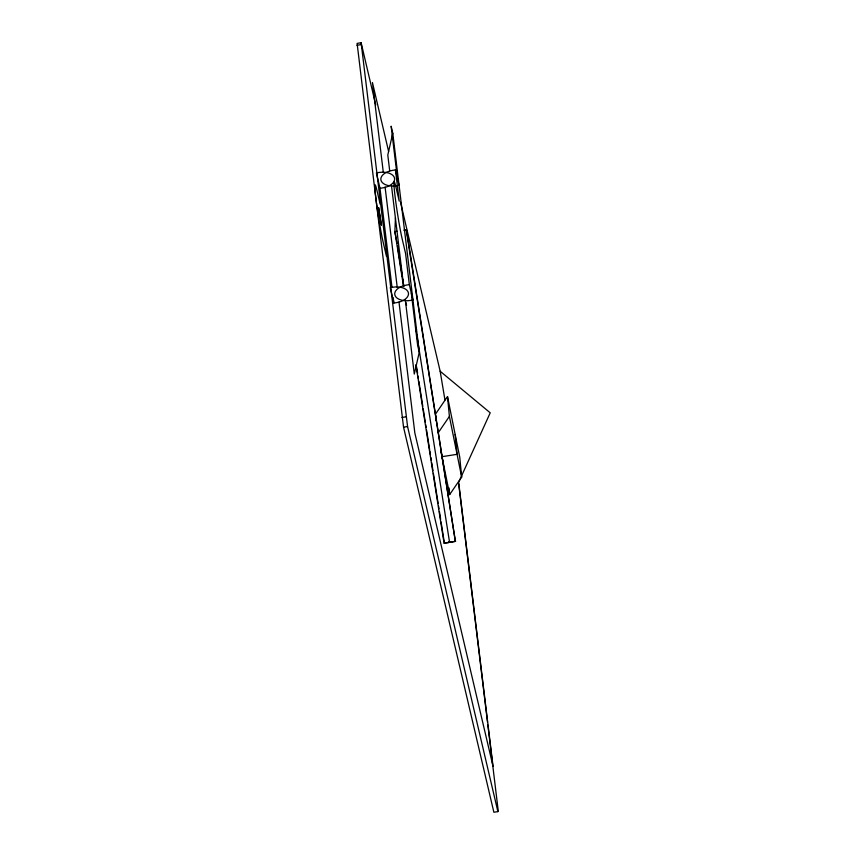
<?xml version="1.0" encoding="UTF-8"?>
<svg xmlns="http://www.w3.org/2000/svg" width="855" height="855" viewBox="0 0 855 855"><rect width="100%" height="100%" fill="white"/><g stroke="black" fill="none" stroke-linecap="round" stroke-linejoin="round"><path stroke-width="1.28" d="M395.438 217.886L394.882 231.609L403.41 285.666M487.842 724.955L498.102 809.717L497.888 811.619L493.869 812.25L403.549 427.179L357.112 43.381L361.131 42.75L375.73 104.983M497.888 811.619L407.568 426.549L361.131 42.75M397.436 178.321L391.12 126.177L392.766 133.188L387.796 155.044L389.709 170.882M392.766 133.188L419.271 352.207L414.29 374.063L405.345 300.18M435.505 414.119L447.496 396.602L459.766 457.243L461.668 477.069L449.666 494.585L440.72 450.361M438.155 432.844L449.399 416.417L447.496 396.602M403.859 230.23L406.499 229.642L455.384 541.418L444.076 543.192L415.904 364.764M444.076 543.192L455.704 541.236M447.774 542.519L449.773 542.284M448.202 542.444L452.402 541.824L450.008 542.145M356.898 45.283L360.917 44.652M399.082 185.332L395.459 169.899L392.947 170.295A13.99 7.898 -6.9 0 0 380.945 180.181A13.99 7.898 -6.9 0 0 396.57 185.727M379.994 188.324L382.506 187.929A13.99 7.898 -6.9 0 0 394.508 178.054A13.99 7.898 -6.9 0 0 378.893 172.496L376.382 172.892L379.994 188.324L391.964 287.227M409.342 284.619L406.83 285.014A13.99 7.898 -6.9 0 0 394.828 294.9A13.99 7.898 -6.9 0 0 410.443 300.447L412.954 300.052L409.342 284.619L405.548 253.337L402.256 239.304A31.806 1.635 81.1 0 1 394.989 195.688A31.806 1.635 81.1 0 1 395.951 187.16L399.242 201.192L395.459 169.899M393.877 303.044L396.389 302.659A13.99 7.898 -6.9 0 0 408.391 292.773A13.99 7.898 -6.9 0 0 392.766 287.216L390.254 287.611L393.877 303.044L393.236 297.775M401.935 417.464L405.943 416.834M403.549 427.179L407.568 426.549M442.003 456.688L457.062 454.326L455.159 434.5M397.083 231.288L394.882 231.609L397.062 243.248M400.503 202.175L440.165 371.252L490.225 412.826L458.665 482.295L493.036 766.337L414.835 432.94L398.996 302.029M388.608 151.453L372.438 82.518L383.318 172.443M419.271 352.207L417.625 345.185L411.308 293.041M380.165 204.174L376.873 190.152A31.806 1.635 81.1 0 0 375.911 198.681A31.806 1.635 81.1 0 0 383.179 242.296L386.471 256.329M449.399 416.417L461.668 477.069M440.165 371.252L444.953 399.99M406.189 229.835L455.384 541.418M415.947 329.421L416.364 332.05M416.78 334.679L449.58 542.401M397.479 245.877L402.245 276.112M402.662 278.741L403.079 281.37M403.496 283.999L403.913 286.628M416.567 366.806L417.614 373.379M418.02 376.008L418.437 378.637M418.854 381.266L422.798 406.243M423.214 408.872L425.288 422.017M425.705 424.646L426.121 427.276M426.538 429.905L429.648 449.623M429.851 450.938L430.482 454.881M430.899 457.511L431.305 460.14M431.722 462.769L432.972 470.667M433.389 473.296L438.166 503.542M438.583 506.181L438.989 508.811M439.406 511.44L440.656 519.327M441.073 521.956L444.183 541.685M406.125 302.798L406.542 305.438M458.675 483.887L487.521 722.304M391.462 185.396L403.592 285.666M385.081 186.989L397.244 287.483M449.035 487.981L449.666 494.585M435.623 415.445L436.136 420.724M378.583 207.583L381.373 225.004L378.583 207.583"/></g></svg>
